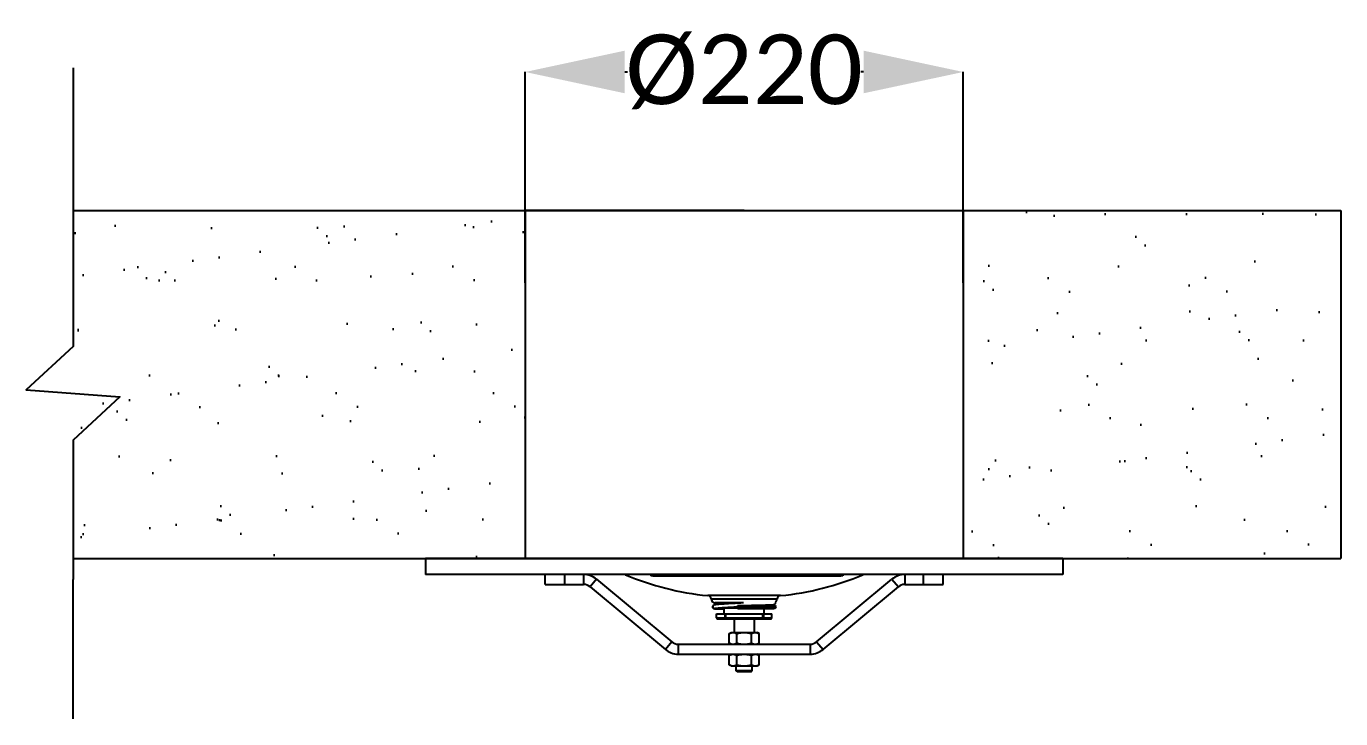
# Model space of a CAD drawing. Header units: millimetres. Extents: x 13935 to 21534, y -198 to 9202.
# Drawn here: x 17210 to 17870, y 5796 to 6144 of the extents above; entities that cross this region are included whole.
import ezdxf

# ---------------------------------------------------------------- set-up
doc = ezdxf.new("R2010")
doc.units = ezdxf.units.MM
doc.header["$LTSCALE"] = 326.7
doc.header["$PDMODE"] = 3
doc.header["$PDSIZE"] = 8
doc.layers.get('0').update_dxf_attribs({"linetype": 'CONTINUOUS'})
doc.layers.get('Defpoints').update_dxf_attribs({"linetype": 'CONTINUOUS'})
for name, color, linetype in [('00_BUW_DATUM', 7, 'CONTINUOUS'), ('02___PRT_ALL_AXES', 7, 'CONTINUOUS'), ('03___PRT_ALL_CURVES', 7, 'CONTINUOUS')]:
    doc.layers.add(name, color=color, linetype=linetype)
doc.styles.get("Standard").update_dxf_attribs({"font": 'calibri.ttf'})
doc.dimstyles.get("Standard").update_dxf_attribs({"dimtxt": 35, "dimasz": 35, "dimexe": 0.08, "dimexo": 1, "dimtad": 1, "dimdsep": 46, "dimtxsty": 'Standard', "dimblk": '_FILLED', "dimblk1": '_FILLED', "dimblk2": '_FILLED', "dimcen": 0.09, "dimazin": 2, "dimtol": 1, "dimtp": 0.01, "dimtm": 0.01, "dimtfac": 1, "dimtofl": 0, "dimtmove": 0, "dimatfit": 3, "dimldrblk": '_FILLED', "dimfxl": 1, "dimtolj": 1, "dimarcsym": 0})

# ---------------------------------------------------------------- blocks, each defined once
blk = doc.blocks.new('_FILLED')
at = {"color": 0, "linetype": 'ByBlock'}
blk.add_solid([(0, 0), (-1, 0.214), (-1, -0.214)], dxfattribs=at)
blk = doc.blocks.new('*D2270')
at = {"color": 0, "linetype": 'ByBlock', "lineweight": -2}
for p, q in [((17460.12, 6015.33), (17460.12, 6121.38)), ((17510.12, 6121.3), (17511.57, 6121.3)), ((17630.12, 6121.3), (17628.67, 6121.3)), ((17680.12, 6015.33), (17680.12, 6121.38))]:
    blk.add_line(p, q, dxfattribs=at)
at = {"layer": 'Defpoints', "color": 0}
for p in [(17680.12, 6121.3), (17460.12, 6014.33), (17680.12, 6014.33)]:
    blk.add_point(p, dxfattribs=at)
at = {"color": 0, "linetype": 'ByBlock', "lineweight": -2, "xscale": 50, "yscale": 50, "zscale": 50, "rotation": 180}
blk.add_blockref('_FILLED', (17460.12, 6121.3), dxfattribs=at)
at = {"color": 0, "linetype": 'ByBlock', "lineweight": -2, "xscale": 50, "yscale": 50, "zscale": 50}
blk.add_blockref('_FILLED', (17680.12, 6121.3), dxfattribs=at)
at = {"color": 0, "insert": (17570.12, 6121.3), "char_height": 35, "attachment_point": 5}
blk.add_mtext('\\A1;\\A1;%%c220', dxfattribs=at)

msp = doc.modelspace()

# ---------------------------------------------------------------- hatches: boundary and pattern name
at = {"linetype": 'ByBlock', "lineweight": 30}
h = msp.add_hatch(dxfattribs=at)
h.set_pattern_fill('AR-SAND', color=256)
h.set_pattern_definition([(37.5, (7318.576, 5305.05), (-1.60003, 48.94132), [0, -38.608, 0, -43.18, 0, -41.275]), (7.5, (7318.576, 5305.05), (44.95233, 71.6825), [0, -20.828, 0, -34.798, 0, -13.335]), (327.5, (7287.334, 5305.05), (79.09924, 0.14372), [0, -12.7, 0, -45.72, 0, -59.69]), (317.5, (7287.334, 5305.05), (76.35565, 22.29293), [0, -6.35, 0, -29.972, 0, -34.29])])
h.paths.add_polyline_path([(17460.11743, 5876.7575), (17233.07522, 5877.01935), (17233.07522, 6052.01935), (17460.11743, 6051.7575)])
h = msp.add_hatch(dxfattribs=at)
h.set_pattern_fill('AR-SAND', color=256)
h.set_pattern_definition([(37.5, (10544.227, 5304.493), (-1.60003, 48.94132), [0, -38.608, 0, -43.18, 0, -41.275]), (7.5, (10544.227, 5304.49), (44.9523, 71.6825), [0, -20.828, 0, -34.798, 0, -13.335]), (327.5, (10512.985, 5304.493), (79.09924, 0.14372), [0, -12.7, 0, -45.72, 0, -59.69]), (317.5, (10512.985, 5304.49), (76.35565, 22.29293), [0, -6.35, 0, -29.972, 0, -34.29])])
h.paths.add_polyline_path([(17869.70119, 5876.9245), (17869.70119, 5876.7575), (17680.11743, 5876.7575), (17680.11743, 6051.7575), (17869.70119, 6051.7575)])

# ---------------------------------------------------------------- linework, layer by layer
for p, q in [((17233.07522, 6074.97601), (17233.07522, 6004.97601)), ((17233.07522, 6074.97601), (17233.07522, 6004.97601)), ((17233.07522, 5936.31666), (17233.07522, 5866.31666)), ((17233.07522, 5936.31666), (17233.07522, 5866.31666)), ((17233.07522, 5796.31666), (17233.07522, 5866.31666)), ((17233.07522, 5796.31666), (17233.07522, 5866.31666))]:
    msp.add_line(p, q)
at = {"linetype": 'ByBlock'}
for p, q in [((17233.07522, 6051.7575), (17869.70119, 6051.7575)), ((17233.07522, 6051.7575), (17869.70119, 6051.7575)), ((17233.07522, 6051.7575), (17233.07522, 5983.31666)), ((17570.11743, 6051.7575), (17460.11743, 6051.7575)), ((17570.11743, 6051.7575), (17460.11743, 6051.7575)), ((17460.11743, 6051.7575), (17460.11743, 5876.7575)), ((17460.11743, 6051.7575), (17680.11743, 6051.7575)), ((17570.11743, 6051.7575), (17680.11743, 6051.7575)), ((17680.11743, 6051.7575), (17680.11743, 5876.7575)), ((17869.70119, 6051.7575), (17869.70119, 5876.7575)), ((17233.07522, 5936.31666), (17233.07522, 5876.7575)), ((17233.07522, 5876.7575), (17869.70119, 5876.7575)), ((17233.07522, 5876.7575), (17869.70119, 5876.7575)), ((17410.11743, 5876.7575), (17570.11743, 5876.7575)), ((17460.11743, 5876.7575), (17680.11743, 5876.7575))]:
    msp.add_line(p, q, dxfattribs=at)
at = {"color": 0, "linetype": 'Continuous'}
for p, q in [((17470.11743, 5863.7575), (17470.11743, 5868.7575)), ((17480.11743, 5863.7575), (17480.11743, 5868.7575)), ((17489.49693, 5868.7575), (17489.49693, 5863.7575)), ((17523.16595, 5868.7575), (17523.16595, 5868.1575)), ((17619.15306, 5868.7575), (17619.15306, 5868.1575)), ((17619.64468, 5868.7575), (17619.64468, 5868.1575)), ((17650.73793, 5868.7575), (17650.73793, 5863.7575)), ((17660.11743, 5863.7575), (17660.11743, 5868.7575)), ((17670.11743, 5863.7575), (17670.11743, 5868.7575)), ((17470.11743, 5863.7575), (17489.49693, 5863.7575)), ((17495.89877, 5866.43971), (17492.69785, 5862.59861)), ((17492.69785, 5862.59861), (17530.52583, 5831.07529)), ((17495.89877, 5866.43971), (17533.72676, 5834.9164)), ((17619.64468, 5868.1575), (17523.16595, 5868.1575)), ((17524.1822, 5867.9575), (17524.1822, 5868.1575)), ((17618.62843, 5867.9575), (17524.1822, 5867.9575)), ((17606.5081, 5834.9164), (17644.33608, 5866.43971)), ((17609.70902, 5831.07529), (17647.53701, 5862.59861)), ((17618.16958, 5867.9575), (17618.16958, 5868.1575)), ((17618.62843, 5867.9575), (17618.62843, 5868.1575)), ((17644.33608, 5866.43971), (17647.53701, 5862.59861)), ((17650.73793, 5863.7575), (17670.11743, 5863.7575)), ((17588.42115, 5858.18372), (17551.8137, 5858.18372)), ((17586.62248, 5856.33544), (17553.61238, 5856.33544)), ((17554.29743, 5852.5075), (17554.29743, 5852.51059)), ((17554.92746, 5851.65071), (17555.19743, 5851.61176)), ((17555.11817, 5853.47458), (17554.97903, 5853.42795)), ((17555.19743, 5851.61117), (17555.46741, 5851.65059)), ((17555.46741, 5851.61176), (17560.11743, 5851.61176)), ((17569.76099, 5854.4775), (17555.60732, 5854.4775)), ((17556.26743, 5853.9775), (17559.99821, 5853.9775)), ((17556.26743, 5848.9775), (17583.96743, 5848.9775)), ((17557.26222, 5851.9775), (17566.81179, 5851.9775)), ((17560.11743, 5848.9775), (17560.11743, 5851.9775)), ((17560.49299, 5851.9775), (17560.49299, 5852.21387)), ((17560.49299, 5846.9775), (17560.49299, 5848.9775)), ((17560.84044, 5854.4775), (17560.84044, 5854.02888)), ((17560.84044, 5851.9775), (17560.84044, 5852.235)), ((17560.84044, 5846.4775), (17560.84044, 5848.9775)), ((17565.1068, 5852.46357), (17566.77086, 5852.54433)), ((17568.48124, 5854.41783), (17566.5149, 5854.32489)), ((17585.93743, 5852.5075), (17566.77263, 5852.5075)), ((17585.03746, 5851.61176), (17566.96291, 5851.61176)), ((17569.76099, 5854.4775), (17568.48124, 5854.41783)), ((17579.39442, 5848.9775), (17579.39442, 5846.4775)), ((17579.74187, 5848.9775), (17579.74187, 5846.9775)), ((17580.11743, 5848.9775), (17580.11743, 5851.61176)), ((17585.03743, 5853.40324), (17582.79013, 5853.40324)), ((17583.49741, 5853.46945), (17583.81048, 5853.50298)), ((17556.26743, 5846.9775), (17583.96743, 5846.9775)), ((17556.76743, 5846.4775), (17583.46743, 5846.4775)), ((17533.72676, 5834.9164), (17530.52583, 5831.07529)), ((17536.92768, 5833.7575), (17603.30718, 5833.7575)), ((17536.92768, 5833.7575), (17536.92768, 5828.7575)), ((17603.30718, 5833.7575), (17603.30718, 5828.7575)), ((17606.5081, 5834.9164), (17609.70902, 5831.07529)), ((17536.92768, 5828.7575), (17603.30718, 5828.7575)), ((17566.11743, 5820.3575), (17566.11743, 5822.8575)), ((17574.11743, 5820.3575), (17574.11743, 5822.8575)), ((17574.11743, 5820.3575), (17566.11743, 5820.3575)), ((17566.61743, 5819.8575), (17566.11743, 5820.3575)), ((17573.61743, 5819.8575), (17566.61743, 5819.8575)), ((17573.61743, 5819.8575), (17574.11743, 5820.3575))]:
    msp.add_line(p, q, dxfattribs=at)
for points in [[(17233.07522, 6123.31666), (17233.07522, 6054.49461)], [(17233.07522, 6123.31666), (17233.07522, 6054.49461)], [(17233.07522, 6028.30935), (17233.07522, 5983.31666), (17209.58862, 5961.54015), (17256.56181, 5958.09317), (17233.07522, 5936.31666), (17233.07522, 5867.49461)], [(17233.07522, 6028.30935), (17233.07522, 5983.31666), (17209.58862, 5961.54015), (17256.56181, 5958.09317), (17233.07522, 5936.31666), (17233.07522, 5867.49461)]]:
    msp.add_lwpolyline(points)
for points in [[(17554.45105, 5853.01403), (17554.31181, 5852.66441), (17554.29743, 5852.51061)], [(17554.97903, 5853.42795), (17554.83183, 5853.3619), (17554.65603, 5853.24522), (17554.45105, 5853.01403)], [(17566.5149, 5854.32489), (17565.55276, 5854.27839), (17564.62315, 5854.2325), (17563.73849, 5854.1877), (17562.90734, 5854.14434), (17562.1295, 5854.10238), (17561.40283, 5854.06169), (17560.72502, 5854.02214), (17560.09367, 5853.98362), (17559.50637, 5853.94598), (17558.9608, 5853.90911), (17558.45585, 5853.87294), (17557.99162, 5853.83752), (17557.56781, 5853.8029), (17557.18372, 5853.76912), (17556.8381, 5853.7362), (17556.52854, 5853.70405), (17556.25217, 5853.67253), (17556.00612, 5853.64144), (17555.7875, 5853.61051), (17555.59311, 5853.57931), (17555.41888, 5853.54704), (17555.2621, 5853.51277), (17555.11817, 5853.47458)], [(17555.64325, 5851.75866), (17555.64414, 5851.75851), (17555.68932, 5851.77075), (17555.7707, 5851.78904), (17555.88508, 5851.81087), (17556.03093, 5851.83498), (17556.20766, 5851.86071), (17556.41514, 5851.88768), (17556.65347, 5851.91565), (17556.92287, 5851.94445), (17557.22368, 5851.974), (17557.55663, 5852.00426), (17557.92259, 5852.03522), (17558.32245, 5852.06688), (17558.75714, 5852.09926), (17559.22758, 5852.13237), (17559.73458, 5852.16623), (17560.27853, 5852.20083), (17560.85958, 5852.23617), (17561.47768, 5852.27224), (17562.13256, 5852.30904), (17562.8237, 5852.34657), (17563.55035, 5852.38483), (17564.31152, 5852.42381), (17565.1068, 5852.46357)], [(17582.76301, 5853.40081), (17583.15302, 5853.43581), (17583.49741, 5853.46945)], [(17583.81048, 5853.50298), (17584.09289, 5853.53649), (17584.34482, 5853.57003), (17584.56749, 5853.60378), (17584.76334, 5853.63818), (17584.93644, 5853.67423), (17585.09317, 5853.71411), (17585.24364, 5853.76296), (17585.4034, 5853.8338), (17585.59402, 5853.96309), (17585.80637, 5854.21833), (17585.93005, 5854.57585), (17585.93743, 5854.68805)], [(17585.93743, 5854.68788), (17585.92289, 5854.84572), (17585.88584, 5854.93836)]]:
    msp.add_lwpolyline(points, dxfattribs=at)
for centre, radius, start, end in [((17489.49693, 5858.7575), 10, 50.19442891, 90), ((17565.69093, 5998.90738), 141.40625, 247.06351951, 264.36808115), ((17574.54392, 5998.90738), 141.40625, 275.63191885, 292.93648049), ((17650.73793, 5858.7575), 10, 90, 129.80557109), ((17489.49693, 5858.7575), 5, 50.19442891, 90), ((17650.73793, 5858.7575), 5, 90, 129.80557109), ((17551.61743, 5856.19337), 2, 4.07332405, 84.36808115), ((17555.60732, 5856.4775), 2, 184.07332405, 270), ((17584.62753, 5856.4775), 2, 309.2533834, 355.92667595), ((17588.61743, 5856.19337), 2, 95.63191885, 175.92667595), ((17555.11492, 5852.50737), 0.81749, 177.16166465, 179.77433532), ((17555.11402, 5852.5074), 0.8166, 177.16069414, 179.99297649), ((17555.1365, 5852.50835), 0.83907, 180.05802843, 188.06972627), ((17555.23996, 5852.48579), 0.94489, 156.87901989, 160.90637286), ((17555.23124, 5852.48992), 0.93525, 142.49746403, 156.9022854), ((17556.76743, 5853.9775), 0.5, 90, 180), ((17570.62617, 5852.50743), 3.85354, 179.44614288, 179.99891009), ((17556.76743, 5846.9775), 0.5, 180, 270), ((17583.46743, 5846.9775), 0.5, 270, 0), ((17536.92768, 5838.7575), 10, 230.19442891, 270), ((17536.92768, 5838.7575), 5, 230.19442891, 270), ((17603.30718, 5838.7575), 5, 270, 309.80557109), ((17603.30718, 5838.7575), 10, 270, 309.80557109)]:
    msp.add_arc(centre, radius, start, end, dxfattribs=at)
for points in [[(17554.29843, 5852.54785), (17554.30258, 5852.63167), (17554.3196, 5852.71557), (17554.34705, 5852.79487)], [(17555.46737, 5851.65071), (17555.55664, 5851.67766), (17555.6424, 5851.72026), (17555.71822, 5851.77454)]]:
    msp.add_open_spline(points, degree=3, dxfattribs=at)
for points, knots in [([(17554.30574, 5852.39056), (17554.32917, 5852.22427), (17554.47092, 5851.89896), (17554.76717, 5851.69911), (17554.92749, 5851.65071)], [0, 0, 0, 0, 0.500701764, 1, 1, 1, 1]), ([(17560.84044, 5854.4775), (17560.7962, 5854.4775), (17560.70122, 5854.44949), (17560.59058, 5854.34137), (17560.51645, 5854.18802), (17560.49633, 5854.0699), (17560.49366, 5854.00843)], [0, 0, 0, 0, 0.20862699, 0.442793506, 0.709860072, 1, 1, 1, 1]), ([(17566.96291, 5851.61176), (17566.93034, 5851.61176), (17566.85983, 5851.71425), (17566.82155, 5851.89732), (17566.78016, 5852.18145), (17566.77263, 5852.39299), (17566.77263, 5852.5075)], [0, 0, 0, 0, 0.103871973, 0.32147496, 0.634900608, 1, 1, 1, 1]), ([(17566.77281, 5852.54468), (17566.77317, 5852.58268), (17566.77674, 5852.72795), (17566.78777, 5852.87313), (17566.80158, 5852.97957)], [0, 0, 0, 0, 0.261477067, 1, 1, 1, 1]), ([(17582.76306, 5853.40081), (17582.58812, 5853.38562), (17582.18759, 5853.37387), (17581.25412, 5853.33297), (17579.87344, 5853.29051), (17578.02745, 5853.23776), (17575.20384, 5853.16728), (17571.43915, 5853.08216), (17568.36466, 5853.01485), (17566.80158, 5852.97957)], [0, 0, 0, 0, 0.032991042, 0.075233936, 0.175579609, 0.292495613, 0.422215808, 0.706249217, 1, 1, 1, 1]), ([(17585.03743, 5853.40324), (17585.15424, 5853.40324), (17585.39156, 5853.36055), (17585.78421, 5853.09743), (17585.93743, 5852.73689), (17585.93743, 5852.5075)], [0, 0, 0, 0, 0.252288703, 0.504582846, 1, 1, 1, 1]), ([(17585.93743, 5852.5075), (17585.93743, 5852.27811), (17585.78421, 5851.91758), (17585.39156, 5851.65445), (17585.15424, 5851.61176), (17585.03743, 5851.61176)], [0, 0, 0, 0, 0.495417154, 0.747711297, 1, 1, 1, 1]), ([(17560.49299, 5846.9775), (17560.49299, 5846.91311), (17560.50947, 5846.78834), (17560.58203, 5846.62491), (17560.69497, 5846.50821), (17560.79433, 5846.4775), (17560.84044, 5846.4775)], [0, 0, 0, 0, 0.289765992, 0.557980323, 0.792523532, 1, 1, 1, 1]), ([(17579.74187, 5846.9775), (17579.74187, 5846.91311), (17579.72538, 5846.78834), (17579.65283, 5846.62491), (17579.53989, 5846.50821), (17579.44052, 5846.4775), (17579.39442, 5846.4775)], [0, 0, 0, 0, 0.289765992, 0.557980323, 0.792523532, 1, 1, 1, 1])]:
    msp.add_open_spline(points, degree=3, knots=knots, dxfattribs=at)
at = {"layer": '00_BUW_DATUM', "color": 0, "linetype": 'Continuous'}
for p, q in [((17562.61187, 5839.07695), (17563.61743, 5839.6575)), ((17562.61187, 5834.33806), (17562.61187, 5839.07695)), ((17563.61743, 5839.6575), (17576.61743, 5839.6575)), ((17566.36465, 5834.33806), (17566.36465, 5839.07695)), ((17573.8702, 5834.33806), (17573.8702, 5839.07695)), ((17577.62298, 5839.07695), (17576.61743, 5839.6575)), ((17577.62298, 5834.33806), (17577.62298, 5839.07695)), ((17563.61743, 5833.7575), (17562.61187, 5834.33806)), ((17576.61743, 5833.7575), (17577.62298, 5834.33806)), ((17562.61187, 5828.17695), (17563.61743, 5828.7575)), ((17562.61187, 5823.43806), (17562.61187, 5828.17695)), ((17563.61743, 5822.8575), (17562.61187, 5823.43806)), ((17563.61743, 5822.8575), (17576.61743, 5822.8575)), ((17566.36465, 5823.43806), (17566.36465, 5828.17695)), ((17573.8702, 5823.43806), (17573.8702, 5828.17695)), ((17577.62298, 5828.17695), (17576.61743, 5828.7575)), ((17576.61743, 5822.8575), (17577.62298, 5823.43806)), ((17577.62298, 5823.43806), (17577.62298, 5828.17695))]:
    msp.add_line(p, q, dxfattribs=at)
for centre, radius, start, end in [((17564.42038, 5836.41206), 3.25136, 75.6687409, 77.86557217), ((17575.81447, 5836.41213), 3.25129, 102.13445214, 104.32954935)]:
    msp.add_arc(centre, radius, start, end, dxfattribs=at)
for points, knots in [([(17562.61187, 5839.07695), (17562.90642, 5839.247), (17563.36362, 5839.46752), (17564.0071, 5839.62976), (17564.32912, 5839.6575), (17564.48826, 5839.6575)], [0, 0, 0, 0, 0.514152503, 0.759424143, 1, 1, 1, 1]), ([(17564.48826, 5839.6575), (17564.53967, 5839.6575), (17564.74626, 5839.65184), (17564.95209, 5839.62338), (17565.10383, 5839.59078)], [0, 0, 0, 0, 0.248806325, 1, 1, 1, 1]), ([(17565.22518, 5839.56224), (17565.32243, 5839.53741), (17565.71861, 5839.41689), (17566.09336, 5839.23358), (17566.36465, 5839.07695)], [0, 0, 0, 0, 0.242657732, 1, 1, 1, 1]), ([(17566.36465, 5839.07695), (17566.97439, 5839.25296), (17568.21225, 5839.54668), (17569.48305, 5839.6575), (17570.11743, 5839.6575)], [0, 0, 0, 0, 0.500104344, 1, 1, 1, 1]), ([(17570.11743, 5839.6575), (17570.7518, 5839.6575), (17572.02261, 5839.54668), (17573.26046, 5839.25296), (17573.8702, 5839.07695)], [0, 0, 0, 0, 0.49989567, 1, 1, 1, 1]), ([(17573.8702, 5839.07695), (17573.96265, 5839.13032), (17574.32539, 5839.32838), (17574.71253, 5839.48638), (17575.00978, 5839.56227)], [0, 0, 0, 0, 0.258129767, 1, 1, 1, 1]), ([(17575.13102, 5839.59078), (17575.18193, 5839.60171), (17575.38495, 5839.64018), (17575.59206, 5839.6575), (17575.74659, 5839.6575)], [0, 0, 0, 0, 0.252032944, 1, 1, 1, 1]), ([(17575.74659, 5839.6575), (17575.90573, 5839.6575), (17576.22775, 5839.62976), (17576.87124, 5839.46752), (17577.32843, 5839.247), (17577.62298, 5839.07695)], [0, 0, 0, 0, 0.24057587, 0.485847511, 1, 1, 1, 1]), ([(17562.61187, 5834.33806), (17562.90642, 5834.168), (17563.36362, 5833.94748), (17564.0071, 5833.78524), (17564.32912, 5833.7575), (17564.48826, 5833.7575)], [0, 0, 0, 0, 0.514152503, 0.759424143, 1, 1, 1, 1]), ([(17564.48826, 5833.7575), (17564.6474, 5833.7575), (17564.96942, 5833.78524), (17565.61291, 5833.94748), (17566.0701, 5834.168), (17566.36465, 5834.33806)], [0, 0, 0, 0, 0.24057587, 0.485847511, 1, 1, 1, 1]), ([(17566.36465, 5834.33806), (17566.97439, 5834.16204), (17568.21225, 5833.86833), (17569.48305, 5833.7575), (17570.11743, 5833.7575)], [0, 0, 0, 0, 0.500104344, 1, 1, 1, 1]), ([(17570.11743, 5833.7575), (17570.7518, 5833.7575), (17572.02261, 5833.86833), (17573.26046, 5834.16204), (17573.8702, 5834.33806)], [0, 0, 0, 0, 0.49989567, 1, 1, 1, 1]), ([(17573.8702, 5834.33806), (17574.16475, 5834.168), (17574.62195, 5833.94748), (17575.26543, 5833.78524), (17575.58745, 5833.7575), (17575.74659, 5833.7575)], [0, 0, 0, 0, 0.514152503, 0.759424143, 1, 1, 1, 1]), ([(17575.74659, 5833.7575), (17575.90573, 5833.7575), (17576.22775, 5833.78524), (17576.87124, 5833.94748), (17577.32843, 5834.168), (17577.62298, 5834.33806)], [0, 0, 0, 0, 0.24057587, 0.485847511, 1, 1, 1, 1]), ([(17562.61187, 5828.17695), (17562.90642, 5828.347), (17563.36362, 5828.56752), (17564.0071, 5828.72976), (17564.32912, 5828.7575), (17564.48826, 5828.7575)], [0, 0, 0, 0, 0.514152503, 0.759424143, 1, 1, 1, 1]), ([(17562.61187, 5823.43806), (17562.90642, 5823.268), (17563.36362, 5823.04748), (17564.0071, 5822.88524), (17564.32912, 5822.8575), (17564.48826, 5822.8575)], [0, 0, 0, 0, 0.514152503, 0.759424143, 1, 1, 1, 1]), ([(17564.48826, 5828.7575), (17564.6474, 5828.7575), (17564.96942, 5828.72976), (17565.61291, 5828.56752), (17566.0701, 5828.347), (17566.36465, 5828.17695)], [0, 0, 0, 0, 0.24057587, 0.485847511, 1, 1, 1, 1]), ([(17564.48826, 5822.8575), (17564.6474, 5822.8575), (17564.96942, 5822.88524), (17565.61291, 5823.04748), (17566.0701, 5823.268), (17566.36465, 5823.43806)], [0, 0, 0, 0, 0.24057587, 0.485847511, 1, 1, 1, 1]), ([(17566.36465, 5828.17695), (17566.97439, 5828.35296), (17568.21225, 5828.64668), (17569.48305, 5828.7575), (17570.11743, 5828.7575)], [0, 0, 0, 0, 0.500104344, 1, 1, 1, 1]), ([(17566.36465, 5823.43806), (17566.97439, 5823.26204), (17568.21225, 5822.96833), (17569.48305, 5822.8575), (17570.11743, 5822.8575)], [0, 0, 0, 0, 0.500104344, 1, 1, 1, 1]), ([(17570.11743, 5828.7575), (17570.7518, 5828.7575), (17572.02261, 5828.64668), (17573.26046, 5828.35296), (17573.8702, 5828.17695)], [0, 0, 0, 0, 0.49989567, 1, 1, 1, 1]), ([(17570.11743, 5822.8575), (17570.7518, 5822.8575), (17572.02261, 5822.96833), (17573.26046, 5823.26204), (17573.8702, 5823.43806)], [0, 0, 0, 0, 0.49989567, 1, 1, 1, 1]), ([(17573.8702, 5828.17695), (17574.16475, 5828.347), (17574.62195, 5828.56752), (17575.26543, 5828.72976), (17575.58745, 5828.7575), (17575.74659, 5828.7575)], [0, 0, 0, 0, 0.514152503, 0.759424143, 1, 1, 1, 1]), ([(17573.8702, 5823.43806), (17574.16475, 5823.268), (17574.62195, 5823.04748), (17575.26543, 5822.88524), (17575.58745, 5822.8575), (17575.74659, 5822.8575)], [0, 0, 0, 0, 0.514152503, 0.759424143, 1, 1, 1, 1]), ([(17575.74659, 5828.7575), (17575.90573, 5828.7575), (17576.22775, 5828.72976), (17576.87124, 5828.56752), (17577.32843, 5828.347), (17577.62298, 5828.17695)], [0, 0, 0, 0, 0.24057587, 0.485847511, 1, 1, 1, 1]), ([(17575.74659, 5822.8575), (17575.90573, 5822.8575), (17576.22775, 5822.88524), (17576.87124, 5823.04748), (17577.32843, 5823.268), (17577.62298, 5823.43806)], [0, 0, 0, 0, 0.24057587, 0.485847511, 1, 1, 1, 1])]:
    msp.add_open_spline(points, degree=3, knots=knots, dxfattribs=at)
at = {"layer": '02___PRT_ALL_AXES', "color": 0, "linetype": 'Continuous'}
for p, q in [((17410.11743, 5876.7575), (17410.11743, 5868.7575)), ((17730.11743, 5876.7575), (17410.11743, 5876.7575)), ((17730.11743, 5876.7575), (17730.11743, 5868.7575)), ((17730.11743, 5868.7575), (17410.11743, 5868.7575)), ((17556.26743, 5853.67427), (17556.26743, 5853.9775)), ((17556.26743, 5846.9775), (17556.26743, 5848.9775)), ((17583.96743, 5853.40324), (17583.96743, 5853.5216)), ((17583.96743, 5846.9775), (17583.96743, 5848.9775)), ((17565.11743, 5846.4775), (17565.11743, 5839.6575)), ((17575.11743, 5846.4775), (17575.11743, 5839.6575))]:
    msp.add_line(p, q, dxfattribs=at)
at = {"layer": '03___PRT_ALL_CURVES', "color": 0, "linetype": 'Continuous'}
for centre, radius, start, end in [((17555.1124, 5852.50758), 0.81497, 180.00520289, 182.47210874), ((17555.1303, 5852.50831), 0.83289, 182.46980057, 184.30069967), ((17555.15228, 5852.51007), 0.85494, 184.30772178, 187.77689605), ((17555.19107, 5852.49336), 0.88395, 229.22108272, 238.4220813), ((17555.17488, 5852.4705), 0.85631, 250.29923829, 253.08394947), ((17555.19743, 5852.60042), 0.98865, 267.95322639, 270.26927356), ((17555.19748, 5852.59737), 0.98561, 270.26743201, 272.04963794), ((17555.21968, 5852.47137), 0.85723, 286.67521507, 289.69972024), ((17555.20468, 5852.49191), 0.88224, 303.94575255, 306.02643599)]:
    msp.add_arc(centre, radius, start, end, dxfattribs=at)
for points, knots in [([(17554.41474, 5852.06895), (17554.39756, 5852.09975), (17554.34717, 5852.20337), (17554.31596, 5852.31556), (17554.30521, 5852.39439)], [0, 0, 0, 0, 0.306838364, 1, 1, 1, 1]), ([(17554.61373, 5851.82401), (17554.5959, 5851.83939), (17554.51847, 5851.91171), (17554.45484, 5851.9971), (17554.41474, 5852.06895)], [0, 0, 0, 0, 0.222365894, 1, 1, 1, 1]), ([(17554.88621, 5851.66431), (17554.87518, 5851.66827), (17554.82053, 5851.68913), (17554.76814, 5851.71577), (17554.72819, 5851.74031)], [0, 0, 0, 0, 0.200494986, 1, 1, 1, 1]), ([(17555.69734, 5851.76004), (17555.64834, 5851.72706), (17555.58565, 5851.69346), (17555.51968, 5851.66827), (17555.50864, 5851.66431)], [0, 0, 0, 0, 0.833927848, 1, 1, 1, 1])]:
    msp.add_open_spline(points, degree=3, knots=knots, dxfattribs=at)
for points in [[(17555.16212, 5851.61239), (17555.08195, 5851.61527), (17555.00219, 5851.62798), (17554.92572, 5851.65124)], [(17555.46566, 5851.65019), (17555.39025, 5851.62759), (17555.31169, 5851.61522), (17555.23273, 5851.61239)]]:
    msp.add_open_spline(points, degree=3, dxfattribs=at)

# ---------------------------------------------------------------- dimensions: what is measured, and where the dimension line sits
at = {"linetype": 'ByBlock'}
dim = msp.add_linear_dim(base=(17680.11743, 6121.29857), p1=(17460.11743, 6014.33313), p2=(17680.11743, 6014.33313), text='\\A1;%%c220', dimstyle='Standard', override={"dimasz": 50, "dimtad": 0, "dimtih": 1, "dimtoh": 1, "dimdec": 4, "dimzin": 0, "dimtxsty": 'Standard', "dimcen": 53.46, "dimadec": 0, "dimazin": 0, "dimtdec": 4, "dimtzin": 0}, dxfattribs=at)
dim.commit()
dim.dimension.update_dxf_attribs({"geometry": '*D2270', "text_midpoint": (17570.11743, 6121.29857)})

doc.saveas('drawing.dxf')
